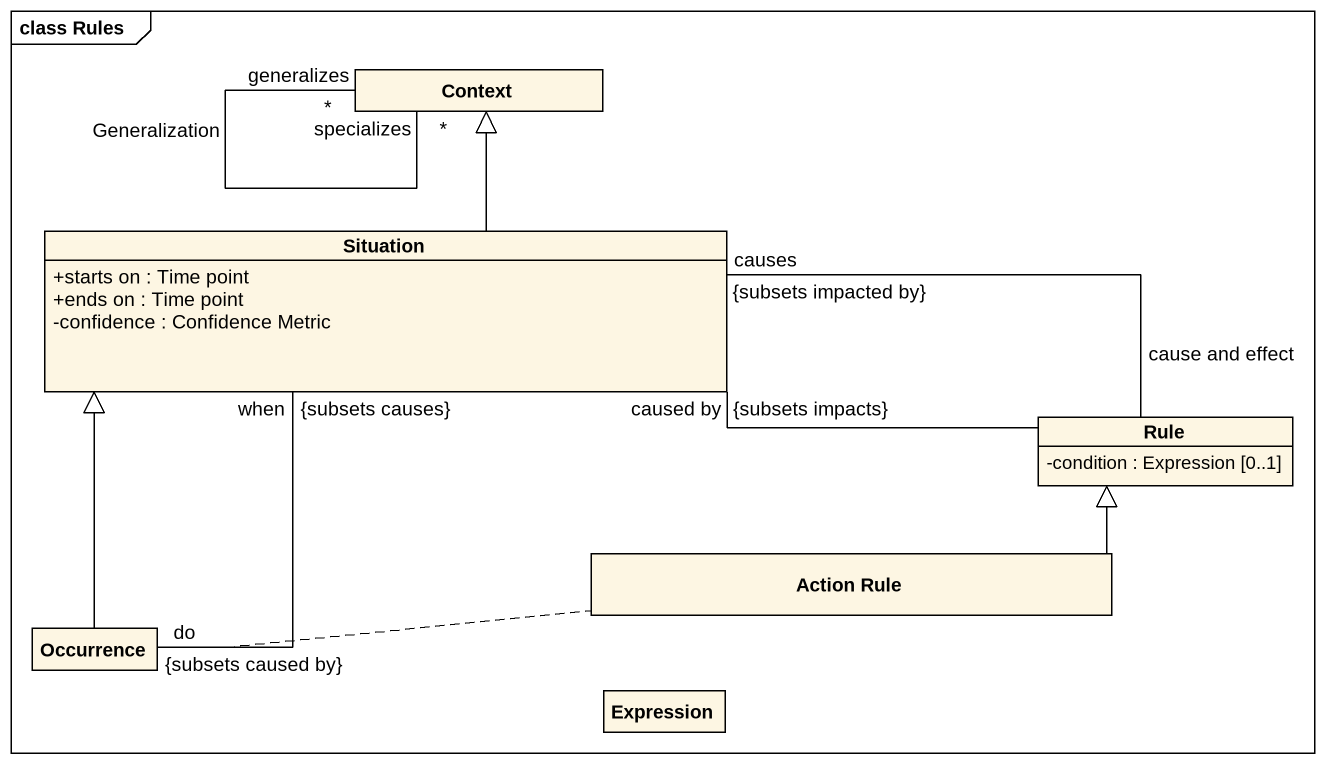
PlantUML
@startuml
mainframe class Rules
hide circle
hide empty members
skinparam classAttributeIconSize 0
class Context
class Situation {
  +starts on : Time point
  +ends on : Time point
  -confidence : Confidence Metric
}
class Rule {
  -condition : Expression [0..1]
}
class Occurrence
class "Action Rule" as Action_Rule
class Expression
Context "specializes\n*" -- "generalizes\n*" Context : Generalization
Situation -up-|> Context
Situation "caused by\n{subsets impacts}" -- "causes\n{subsets impacted by}" Situation : cause and effect
Occurrence -up-|> Situation
Occurrence "do\n{subsets caused by}" -up- "when\n{subsets causes}" Situation
(Occurrence, Situation) .. Action_Rule
Action_Rule -right-|> Rule
@enduml
